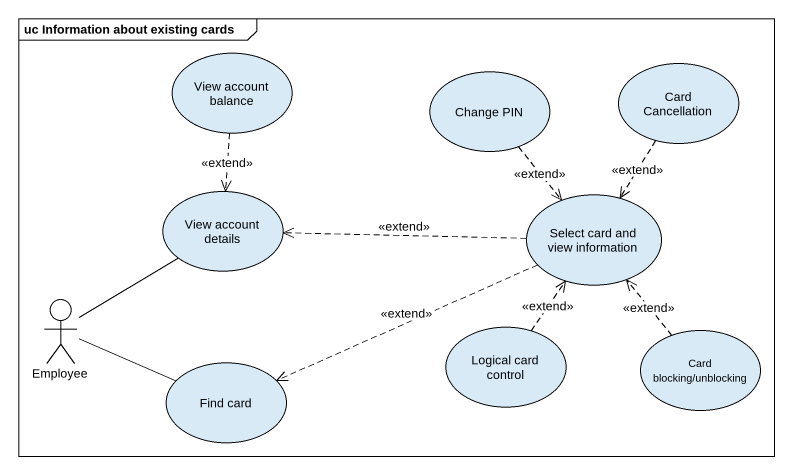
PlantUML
@startuml
mainframe uc Information about existing cards
usecase "View account balance" as View_account_balance
usecase "Change PIN" as Change_PIN
usecase "Card Cancellation" as Card_Cancellation
usecase "View account details" as View_account_details
usecase "Select card and view information" as Select_card_and_view
actor Employee
usecase "Logical card control" as Logical_card_control
usecase "Card blocking/unblocking" as Card_blocking_unblocking
usecase "Find card" as Find_card
View_account_balance ..> View_account_details : <<extend>>
Change_PIN ..> Select_card_and_view : <<extend>>
Card_Cancellation ..> Select_card_and_view : <<extend>>
Select_card_and_view .left.> View_account_details : <<extend>>
Select_card_and_view .left.> Find_card : <<extend>>
Employee -up- View_account_details
Employee -right- Find_card
Logical_card_control .up.> Select_card_and_view : <<extend>>
Card_blocking_unblocking .up.> Select_card_and_view : <<extend>>
@enduml
